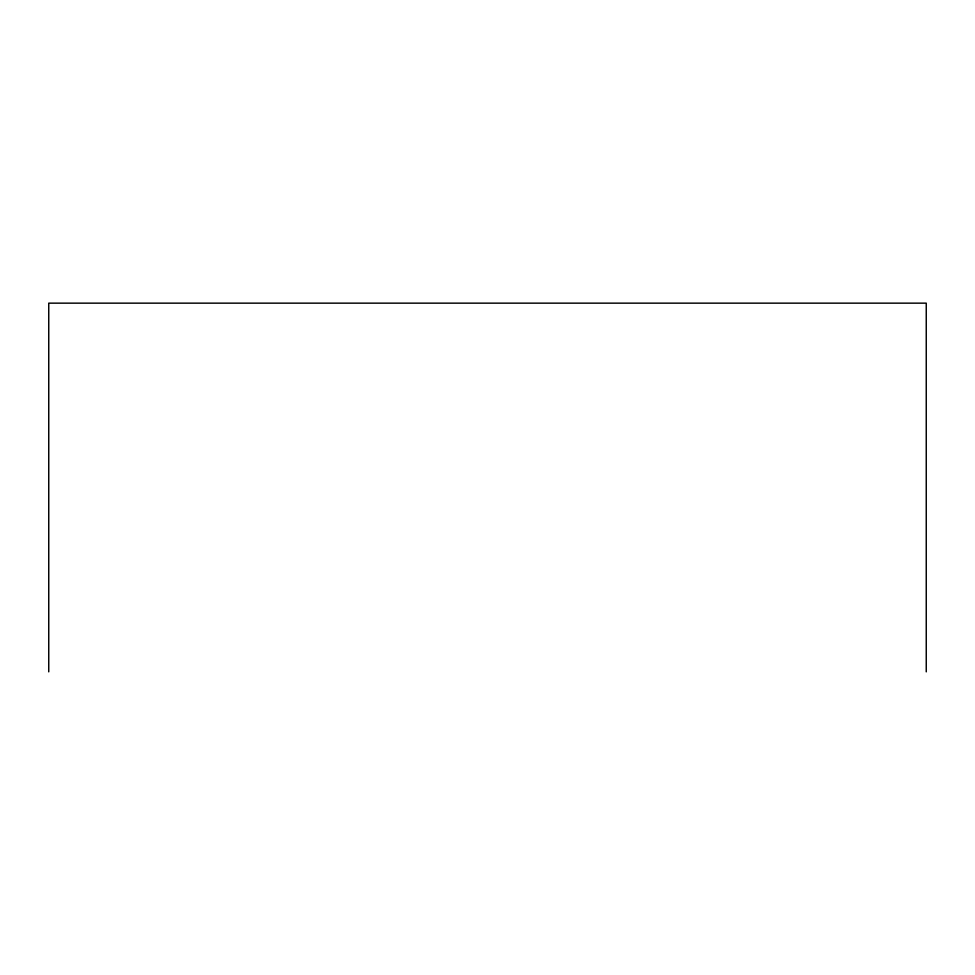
<?xml version="1.0" encoding="UTF-8"?>
<svg xmlns="http://www.w3.org/2000/svg" width="975" height="975" viewBox="0 0 975 975"><rect width="100%" height="100%" fill="white"/><g stroke="black" fill="none" stroke-linecap="round" stroke-linejoin="round"><path stroke-width="1.46" d="M926.25 671.848L926.25 303.152L48.75 303.152L48.75 671.848"/></g></svg>
